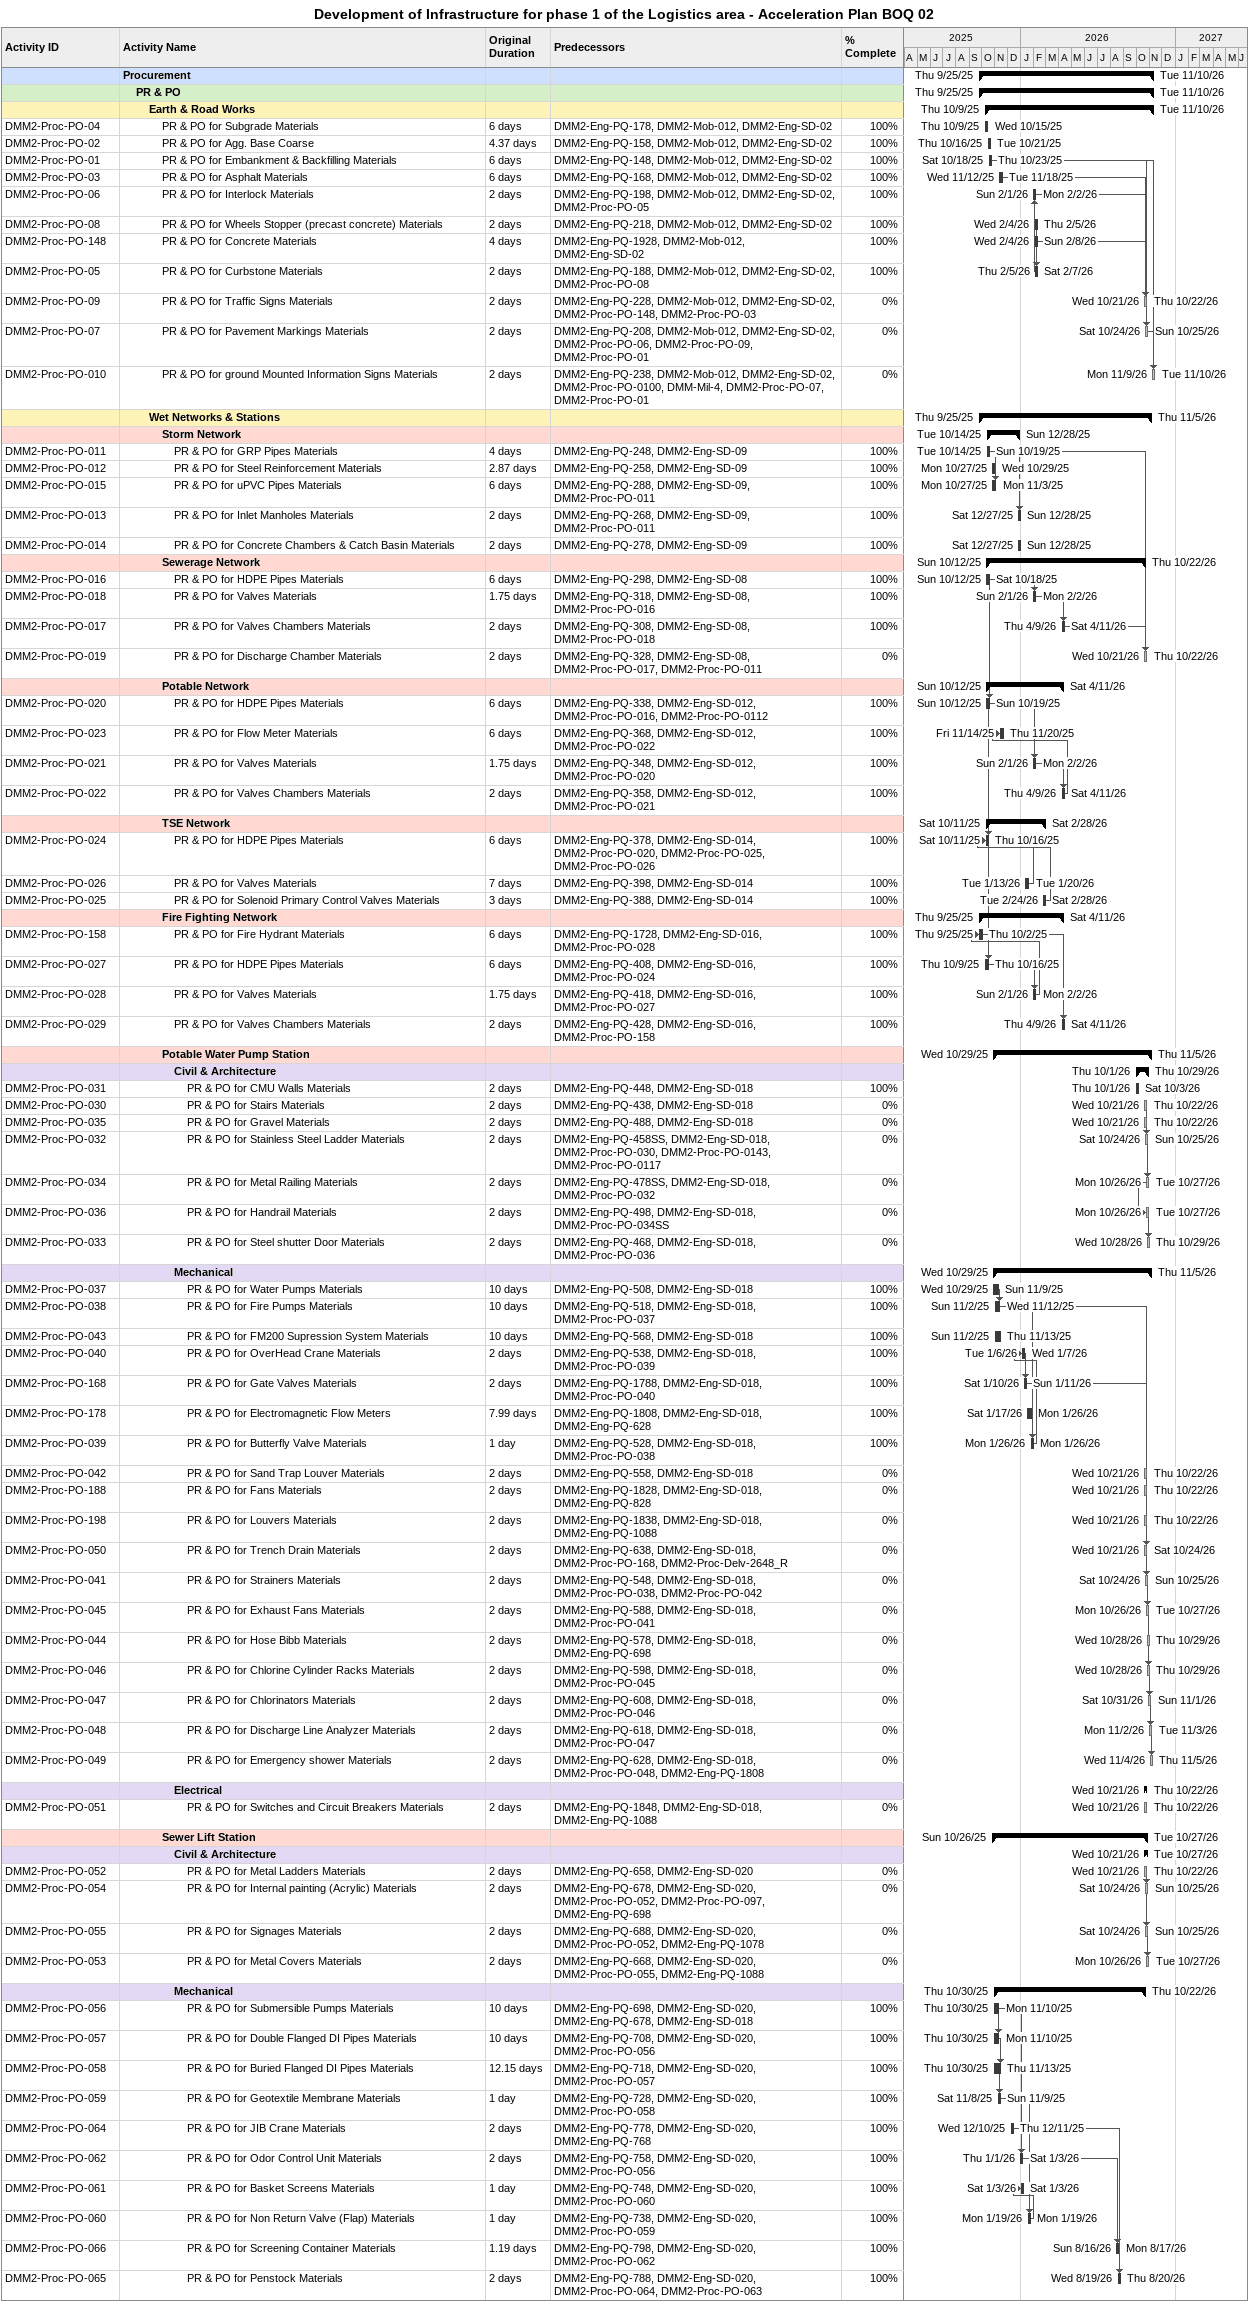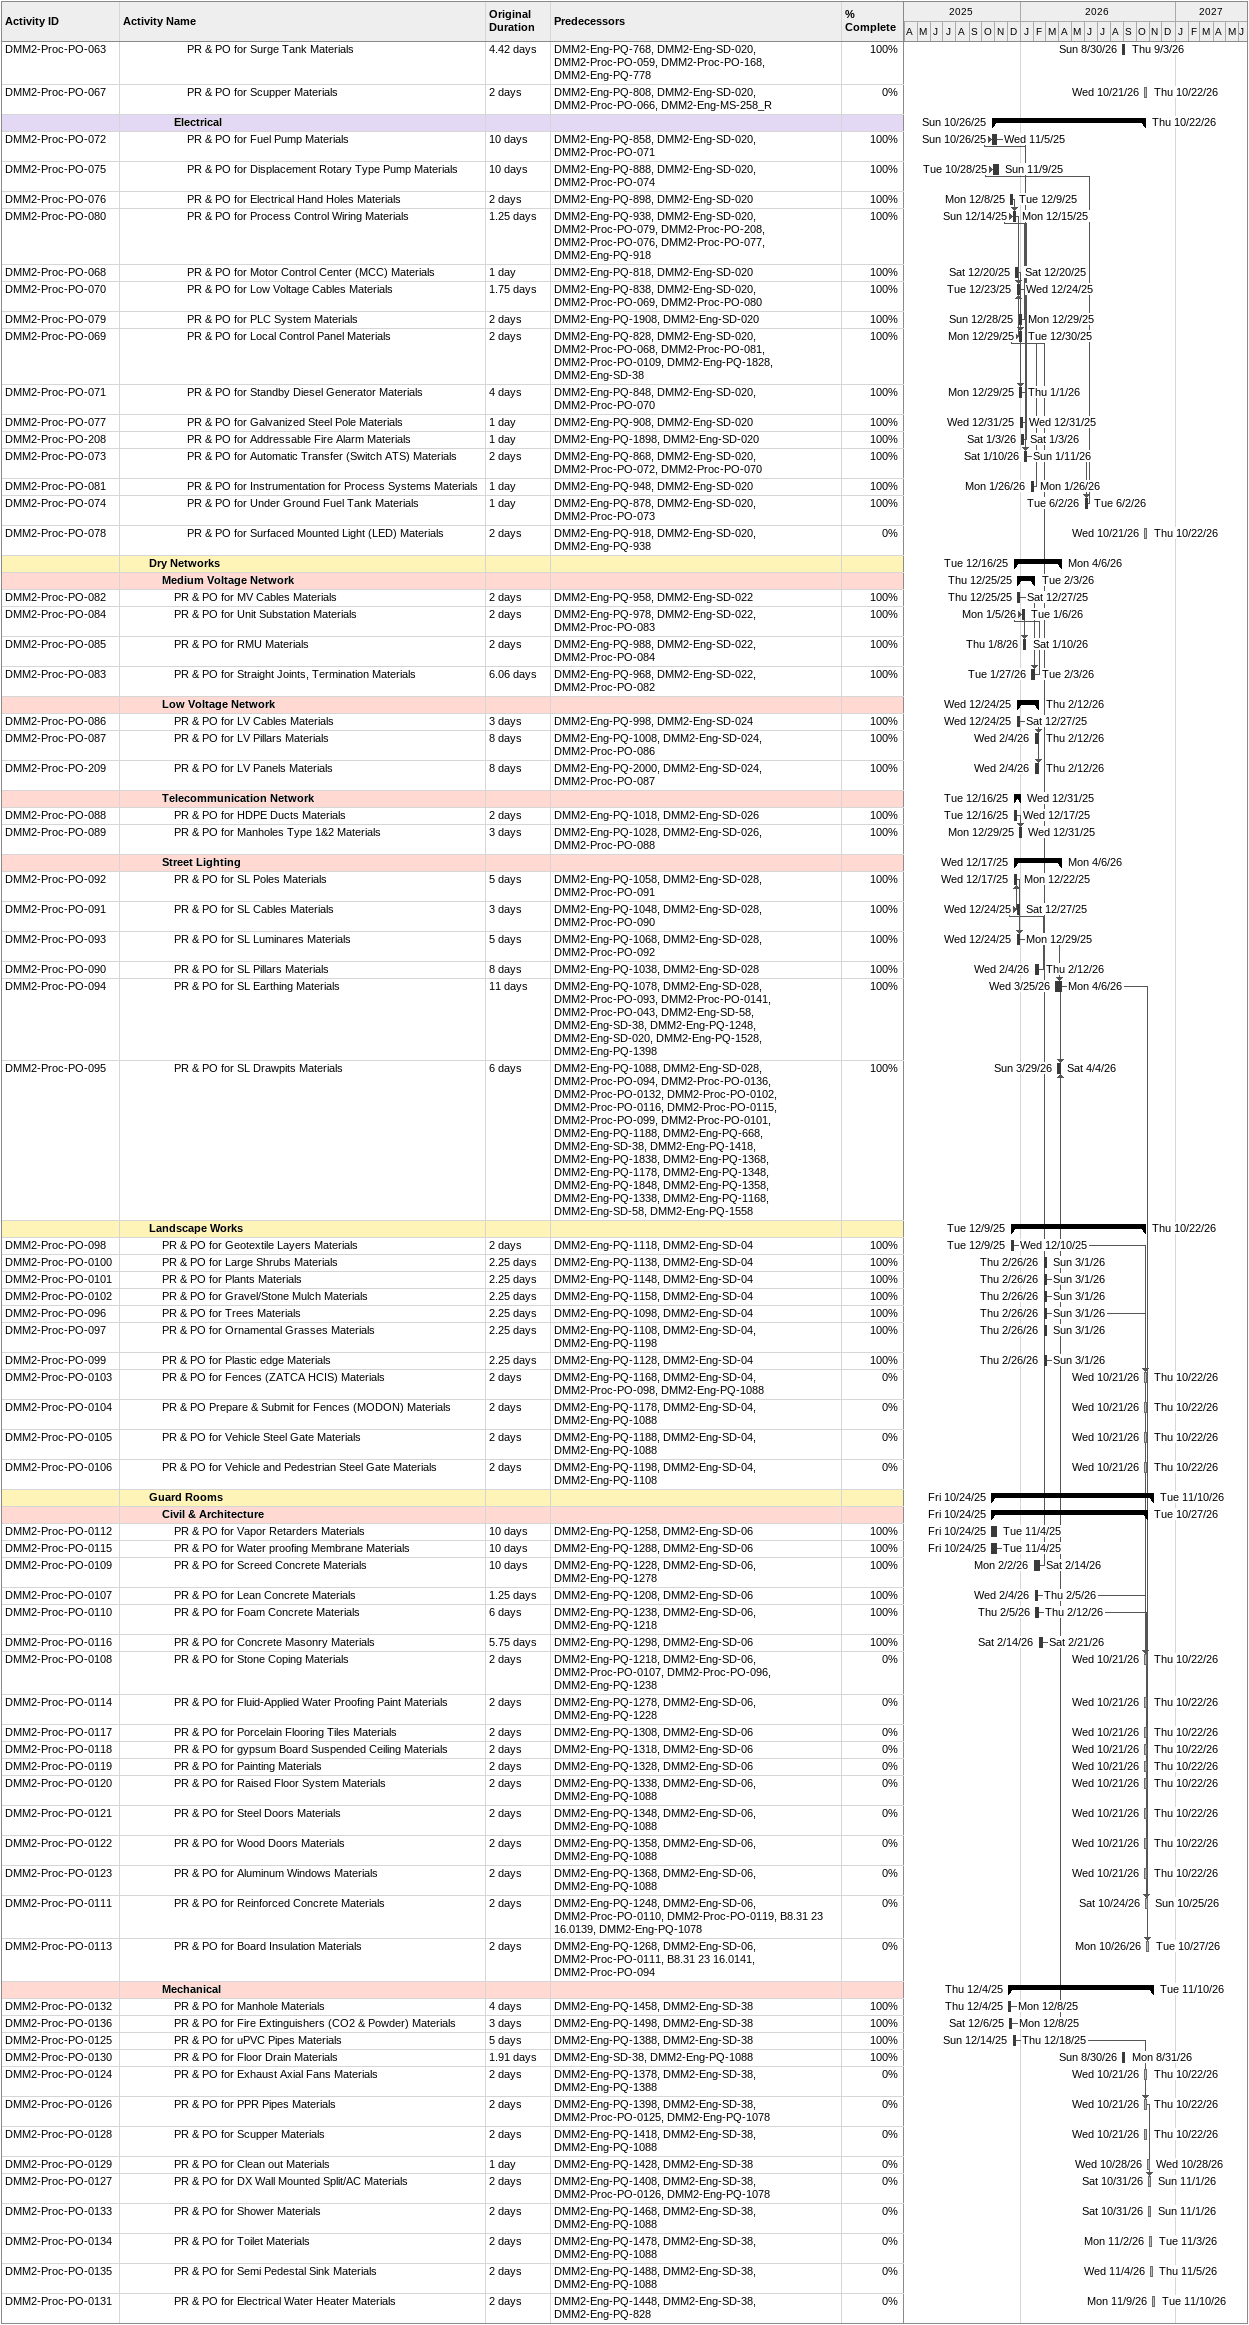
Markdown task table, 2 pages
Development of Infrastructure for phase 1 of the Logistics area - Acceleration Plan BOQ 02

| ID | Level | Task | Original duration | Start | Finish | Predecessors | % complete |
|---|---|---|---|---|---|---|---|
|  | 1 | **Procurement** |  | 2025-09-25 | 2026-11-10 |  |  |
|  | 2 | **PR & PO** |  | 2025-09-25 | 2026-11-10 |  |  |
|  | 3 | **Earth & Road Works** |  | 2025-10-09 | 2026-11-10 |  |  |
| DMM2-Proc-PO-04 | 4 | PR & PO for Subgrade Materials | 6d | 2025-10-09 | 2025-10-15 | DMM2-Eng-PQ-178, DMM2-Mob-012, DMM2-Eng-SD-02 | 100 |
| DMM2-Proc-PO-02 | 4 | PR & PO for Agg. Base Coarse | 4.37d | 2025-10-16 | 2025-10-21 | DMM2-Eng-PQ-158, DMM2-Mob-012, DMM2-Eng-SD-02 | 100 |
| DMM2-Proc-PO-01 | 4 | PR & PO for Embankment & Backfilling Materials | 6d | 2025-10-18 | 2025-10-23 | DMM2-Eng-PQ-148, DMM2-Mob-012, DMM2-Eng-SD-02 | 100 |
| DMM2-Proc-PO-03 | 4 | PR & PO for Asphalt Materials | 6d | 2025-11-12 | 2025-11-18 | DMM2-Eng-PQ-168, DMM2-Mob-012, DMM2-Eng-SD-02 | 100 |
| DMM2-Proc-PO-06 | 4 | PR & PO for Interlock Materials | 2d | 2026-02-01 | 2026-02-02 | DMM2-Eng-PQ-198, DMM2-Mob-012, DMM2-Eng-SD-02, DMM2-Proc-PO-05 | 100 |
| DMM2-Proc-PO-08 | 4 | PR & PO for Wheels Stopper (precast concrete) Materials | 2d | 2026-02-04 | 2026-02-05 | DMM2-Eng-PQ-218, DMM2-Mob-012, DMM2-Eng-SD-02 | 100 |
| DMM2-Proc-PO-148 | 4 | PR & PO for Concrete Materials | 4d | 2026-02-04 | 2026-02-08 | DMM2-Eng-PQ-1928, DMM2-Mob-012, DMM2-Eng-SD-02 | 100 |
| DMM2-Proc-PO-05 | 4 | PR & PO for Curbstone Materials | 2d | 2026-02-05 | 2026-02-07 | DMM2-Eng-PQ-188, DMM2-Mob-012, DMM2-Eng-SD-02, DMM2-Proc-PO-08 | 100 |
| DMM2-Proc-PO-09 | 4 | PR & PO for Traffic Signs Materials | 2d | 2026-10-21 | 2026-10-22 | DMM2-Eng-PQ-228, DMM2-Mob-012, DMM2-Eng-SD-02, DMM2-Proc-PO-148, DMM2-Proc-PO-03 | 0 |
| DMM2-Proc-PO-07 | 4 | PR & PO for Pavement Markings Materials | 2d | 2026-10-24 | 2026-10-25 | DMM2-Eng-PQ-208, DMM2-Mob-012, DMM2-Eng-SD-02, DMM2-Proc-PO-06, DMM2-Proc-PO-09, DMM2-Proc-PO-01 | 0 |
| DMM2-Proc-PO-010 | 4 | PR & PO for ground Mounted Information Signs Materials | 2d | 2026-11-09 | 2026-11-10 | DMM2-Eng-PQ-238, DMM2-Mob-012, DMM2-Eng-SD-02, DMM2-Proc-PO-0100, DMM-Mil-4, DMM2-Proc-PO-07, DMM2-Proc-PO-01 | 0 |
|  | 3 | **Wet Networks & Stations** |  | 2025-09-25 | 2026-11-05 |  |  |
|  | 4 | **Storm Network** |  | 2025-10-14 | 2025-12-28 |  |  |
| DMM2-Proc-PO-011 | 5 | PR & PO for GRP Pipes Materials | 4d | 2025-10-14 | 2025-10-19 | DMM2-Eng-PQ-248, DMM2-Eng-SD-09 | 100 |
| DMM2-Proc-PO-012 | 5 | PR & PO for Steel Reinforcement Materials | 2.87d | 2025-10-27 | 2025-10-29 | DMM2-Eng-PQ-258, DMM2-Eng-SD-09 | 100 |
| DMM2-Proc-PO-015 | 5 | PR & PO for uPVC Pipes Materials | 6d | 2025-10-27 | 2025-11-03 | DMM2-Eng-PQ-288, DMM2-Eng-SD-09, DMM2-Proc-PO-011 | 100 |
| DMM2-Proc-PO-013 | 5 | PR & PO for Inlet Manholes Materials | 2d | 2025-12-27 | 2025-12-28 | DMM2-Eng-PQ-268, DMM2-Eng-SD-09, DMM2-Proc-PO-011 | 100 |
| DMM2-Proc-PO-014 | 5 | PR & PO for Concrete Chambers & Catch Basin Materials | 2d | 2025-12-27 | 2025-12-28 | DMM2-Eng-PQ-278, DMM2-Eng-SD-09 | 100 |
|  | 4 | **Sewerage Network** |  | 2025-10-12 | 2026-10-22 |  |  |
| DMM2-Proc-PO-016 | 5 | PR & PO for HDPE Pipes Materials | 6d | 2025-10-12 | 2025-10-18 | DMM2-Eng-PQ-298, DMM2-Eng-SD-08 | 100 |
| DMM2-Proc-PO-018 | 5 | PR & PO for Valves Materials | 1.75d | 2026-02-01 | 2026-02-02 | DMM2-Eng-PQ-318, DMM2-Eng-SD-08, DMM2-Proc-PO-016 | 100 |
| DMM2-Proc-PO-017 | 5 | PR & PO for Valves Chambers Materials | 2d | 2026-04-09 | 2026-04-11 | DMM2-Eng-PQ-308, DMM2-Eng-SD-08, DMM2-Proc-PO-018 | 100 |
| DMM2-Proc-PO-019 | 5 | PR & PO for Discharge Chamber Materials | 2d | 2026-10-21 | 2026-10-22 | DMM2-Eng-PQ-328, DMM2-Eng-SD-08, DMM2-Proc-PO-017, DMM2-Proc-PO-011 | 0 |
|  | 4 | **Potable Network** |  | 2025-10-12 | 2026-04-11 |  |  |
| DMM2-Proc-PO-020 | 5 | PR & PO for HDPE Pipes Materials | 6d | 2025-10-12 | 2025-10-19 | DMM2-Eng-PQ-338, DMM2-Eng-SD-012, DMM2-Proc-PO-016, DMM2-Proc-PO-0112 | 100 |
| DMM2-Proc-PO-023 | 5 | PR & PO for Flow Meter Materials | 6d | 2025-11-14 | 2025-11-20 | DMM2-Eng-PQ-368, DMM2-Eng-SD-012, DMM2-Proc-PO-022 | 100 |
| DMM2-Proc-PO-021 | 5 | PR & PO for Valves Materials | 1.75d | 2026-02-01 | 2026-02-02 | DMM2-Eng-PQ-348, DMM2-Eng-SD-012, DMM2-Proc-PO-020 | 100 |
| DMM2-Proc-PO-022 | 5 | PR & PO for Valves Chambers Materials | 2d | 2026-04-09 | 2026-04-11 | DMM2-Eng-PQ-358, DMM2-Eng-SD-012, DMM2-Proc-PO-021 | 100 |
|  | 4 | **TSE Network** |  | 2025-10-11 | 2026-02-28 |  |  |
| DMM2-Proc-PO-024 | 5 | PR & PO for HDPE Pipes Materials | 6d | 2025-10-11 | 2025-10-16 | DMM2-Eng-PQ-378, DMM2-Eng-SD-014, DMM2-Proc-PO-020, DMM2-Proc-PO-025, DMM2-Proc-PO-026 | 100 |
| DMM2-Proc-PO-026 | 5 | PR & PO for Valves Materials | 7d | 2026-01-13 | 2026-01-20 | DMM2-Eng-PQ-398, DMM2-Eng-SD-014 | 100 |
| DMM2-Proc-PO-025 | 5 | PR & PO for Solenoid Primary Control Valves Materials | 3d | 2026-02-24 | 2026-02-28 | DMM2-Eng-PQ-388, DMM2-Eng-SD-014 | 100 |
|  | 4 | **Fire Fighting Network** |  | 2025-09-25 | 2026-04-11 |  |  |
| DMM2-Proc-PO-158 | 5 | PR & PO for Fire Hydrant Materials | 6d | 2025-09-25 | 2025-10-02 | DMM2-Eng-PQ-1728, DMM2-Eng-SD-016, DMM2-Proc-PO-028 | 100 |
| DMM2-Proc-PO-027 | 5 | PR & PO for HDPE Pipes Materials | 6d | 2025-10-09 | 2025-10-16 | DMM2-Eng-PQ-408, DMM2-Eng-SD-016, DMM2-Proc-PO-024 | 100 |
| DMM2-Proc-PO-028 | 5 | PR & PO for Valves Materials | 1.75d | 2026-02-01 | 2026-02-02 | DMM2-Eng-PQ-418, DMM2-Eng-SD-016, DMM2-Proc-PO-027 | 100 |
| DMM2-Proc-PO-029 | 5 | PR & PO for Valves Chambers Materials | 2d | 2026-04-09 | 2026-04-11 | DMM2-Eng-PQ-428, DMM2-Eng-SD-016, DMM2-Proc-PO-158 | 100 |
|  | 4 | **Potable Water Pump Station** |  | 2025-10-29 | 2026-11-05 |  |  |
|  | 5 | **Civil & Architecture** |  | 2026-10-01 | 2026-10-29 |  |  |
| DMM2-Proc-PO-031 | 6 | PR & PO for CMU Walls Materials | 2d | 2026-10-01 | 2026-10-03 | DMM2-Eng-PQ-448, DMM2-Eng-SD-018 | 100 |
| DMM2-Proc-PO-030 | 6 | PR & PO for Stairs Materials | 2d | 2026-10-21 | 2026-10-22 | DMM2-Eng-PQ-438, DMM2-Eng-SD-018 | 0 |
| DMM2-Proc-PO-035 | 6 | PR & PO for Gravel Materials | 2d | 2026-10-21 | 2026-10-22 | DMM2-Eng-PQ-488, DMM2-Eng-SD-018 | 0 |
| DMM2-Proc-PO-032 | 6 | PR & PO for Stainless Steel Ladder Materials | 2d | 2026-10-24 | 2026-10-25 | DMM2-Eng-PQ-458SS, DMM2-Eng-SD-018, DMM2-Proc-PO-030, DMM2-Proc-PO-0143, DMM2-Proc-PO-0117 | 0 |
| DMM2-Proc-PO-034 | 6 | PR & PO for Metal Railing Materials | 2d | 2026-10-26 | 2026-10-27 | DMM2-Eng-PQ-478SS, DMM2-Eng-SD-018, DMM2-Proc-PO-032 | 0 |
| DMM2-Proc-PO-036 | 6 | PR & PO for Handrail Materials | 2d | 2026-10-26 | 2026-10-27 | DMM2-Eng-PQ-498, DMM2-Eng-SD-018, DMM2-Proc-PO-034SS | 0 |
| DMM2-Proc-PO-033 | 6 | PR & PO for Steel shutter Door Materials | 2d | 2026-10-28 | 2026-10-29 | DMM2-Eng-PQ-468, DMM2-Eng-SD-018, DMM2-Proc-PO-036 | 0 |
|  | 5 | **Mechanical** |  | 2025-10-29 | 2026-11-05 |  |  |
| DMM2-Proc-PO-037 | 6 | PR & PO for Water Pumps Materials | 10d | 2025-10-29 | 2025-11-09 | DMM2-Eng-PQ-508, DMM2-Eng-SD-018 | 100 |
| DMM2-Proc-PO-038 | 6 | PR & PO for Fire Pumps Materials | 10d | 2025-11-02 | 2025-11-12 | DMM2-Eng-PQ-518, DMM2-Eng-SD-018, DMM2-Proc-PO-037 | 100 |
| DMM2-Proc-PO-043 | 6 | PR & PO for FM200 Supression System Materials | 10d | 2025-11-02 | 2025-11-13 | DMM2-Eng-PQ-568, DMM2-Eng-SD-018 | 100 |
| DMM2-Proc-PO-040 | 6 | PR & PO for OverHead Crane Materials | 2d | 2026-01-06 | 2026-01-07 | DMM2-Eng-PQ-538, DMM2-Eng-SD-018, DMM2-Proc-PO-039 | 100 |
| DMM2-Proc-PO-168 | 6 | PR & PO for Gate Valves Materials | 2d | 2026-01-10 | 2026-01-11 | DMM2-Eng-PQ-1788, DMM2-Eng-SD-018, DMM2-Proc-PO-040 | 100 |
| DMM2-Proc-PO-178 | 6 | PR & PO for Electromagnetic Flow Meters | 7.99d | 2026-01-17 | 2026-01-26 | DMM2-Eng-PQ-1808, DMM2-Eng-SD-018, DMM2-Eng-PQ-628 | 100 |
| DMM2-Proc-PO-039 | 6 | PR & PO for Butterfly Valve Materials | 1d | 2026-01-26 | 2026-01-26 | DMM2-Eng-PQ-528, DMM2-Eng-SD-018, DMM2-Proc-PO-038 | 100 |
| DMM2-Proc-PO-042 | 6 | PR & PO for Sand Trap Louver Materials | 2d | 2026-10-21 | 2026-10-22 | DMM2-Eng-PQ-558, DMM2-Eng-SD-018 | 0 |
| DMM2-Proc-PO-188 | 6 | PR & PO for Fans Materials | 2d | 2026-10-21 | 2026-10-22 | DMM2-Eng-PQ-1828, DMM2-Eng-SD-018, DMM2-Eng-PQ-828 | 0 |
| DMM2-Proc-PO-198 | 6 | PR & PO for Louvers Materials | 2d | 2026-10-21 | 2026-10-22 | DMM2-Eng-PQ-1838, DMM2-Eng-SD-018, DMM2-Eng-PQ-1088 | 0 |
| DMM2-Proc-PO-050 | 6 | PR & PO for Trench Drain Materials | 2d | 2026-10-21 | 2026-10-24 | DMM2-Eng-PQ-638, DMM2-Eng-SD-018, DMM2-Proc-PO-168, DMM2-Proc-Delv-2648_R | 0 |
| DMM2-Proc-PO-041 | 6 | PR & PO for Strainers Materials | 2d | 2026-10-24 | 2026-10-25 | DMM2-Eng-PQ-548, DMM2-Eng-SD-018, DMM2-Proc-PO-038, DMM2-Proc-PO-042 | 0 |
| DMM2-Proc-PO-045 | 6 | PR & PO for Exhaust Fans Materials | 2d | 2026-10-26 | 2026-10-27 | DMM2-Eng-PQ-588, DMM2-Eng-SD-018, DMM2-Proc-PO-041 | 0 |
| DMM2-Proc-PO-044 | 6 | PR & PO for Hose Bibb Materials | 2d | 2026-10-28 | 2026-10-29 | DMM2-Eng-PQ-578, DMM2-Eng-SD-018, DMM2-Eng-PQ-698 | 0 |
| DMM2-Proc-PO-046 | 6 | PR & PO for Chlorine Cylinder Racks Materials | 2d | 2026-10-28 | 2026-10-29 | DMM2-Eng-PQ-598, DMM2-Eng-SD-018, DMM2-Proc-PO-045 | 0 |
| DMM2-Proc-PO-047 | 6 | PR & PO for Chlorinators Materials | 2d | 2026-10-31 | 2026-11-01 | DMM2-Eng-PQ-608, DMM2-Eng-SD-018, DMM2-Proc-PO-046 | 0 |
| DMM2-Proc-PO-048 | 6 | PR & PO for Discharge Line Analyzer Materials | 2d | 2026-11-02 | 2026-11-03 | DMM2-Eng-PQ-618, DMM2-Eng-SD-018, DMM2-Proc-PO-047 | 0 |
| DMM2-Proc-PO-049 | 6 | PR & PO for Emergency shower Materials | 2d | 2026-11-04 | 2026-11-05 | DMM2-Eng-PQ-628, DMM2-Eng-SD-018, DMM2-Proc-PO-048, DMM2-Eng-PQ-1808 | 0 |
|  | 5 | **Electrical** |  | 2026-10-21 | 2026-10-22 |  |  |
| DMM2-Proc-PO-051 | 6 | PR & PO for Switches and Circuit Breakers Materials | 2d | 2026-10-21 | 2026-10-22 | DMM2-Eng-PQ-1848, DMM2-Eng-SD-018, DMM2-Eng-PQ-1088 | 0 |
|  | 4 | **Sewer Lift Station** |  | 2025-10-26 | 2026-10-27 |  |  |
|  | 5 | **Civil & Architecture** |  | 2026-10-21 | 2026-10-27 |  |  |
| DMM2-Proc-PO-052 | 6 | PR & PO for Metal Ladders Materials | 2d | 2026-10-21 | 2026-10-22 | DMM2-Eng-PQ-658, DMM2-Eng-SD-020 | 0 |
| DMM2-Proc-PO-054 | 6 | PR & PO for Internal painting (Acrylic) Materials | 2d | 2026-10-24 | 2026-10-25 | DMM2-Eng-PQ-678, DMM2-Eng-SD-020, DMM2-Proc-PO-052, DMM2-Proc-PO-097, DMM2-Eng-PQ-698 | 0 |
| DMM2-Proc-PO-055 | 6 | PR & PO for Signages Materials | 2d | 2026-10-24 | 2026-10-25 | DMM2-Eng-PQ-688, DMM2-Eng-SD-020, DMM2-Proc-PO-052, DMM2-Eng-PQ-1078 | 0 |
| DMM2-Proc-PO-053 | 6 | PR & PO for Metal Covers Materials | 2d | 2026-10-26 | 2026-10-27 | DMM2-Eng-PQ-668, DMM2-Eng-SD-020, DMM2-Proc-PO-055, DMM2-Eng-PQ-1088 | 0 |
|  | 5 | **Mechanical** |  | 2025-10-30 | 2026-10-22 |  |  |
| DMM2-Proc-PO-056 | 6 | PR & PO for Submersible Pumps Materials | 10d | 2025-10-30 | 2025-11-10 | DMM2-Eng-PQ-698, DMM2-Eng-SD-020, DMM2-Eng-PQ-678, DMM2-Eng-SD-018 | 100 |
| DMM2-Proc-PO-057 | 6 | PR & PO for Double Flanged DI Pipes Materials | 10d | 2025-10-30 | 2025-11-10 | DMM2-Eng-PQ-708, DMM2-Eng-SD-020, DMM2-Proc-PO-056 | 100 |
| DMM2-Proc-PO-058 | 6 | PR & PO for Buried Flanged DI Pipes Materials | 12.15d | 2025-10-30 | 2025-11-13 | DMM2-Eng-PQ-718, DMM2-Eng-SD-020, DMM2-Proc-PO-057 | 100 |
| DMM2-Proc-PO-059 | 6 | PR & PO for Geotextile Membrane Materials | 1d | 2025-11-08 | 2025-11-09 | DMM2-Eng-PQ-728, DMM2-Eng-SD-020, DMM2-Proc-PO-058 | 100 |
| DMM2-Proc-PO-064 | 6 | PR & PO for JIB Crane Materials | 2d | 2025-12-10 | 2025-12-11 | DMM2-Eng-PQ-778, DMM2-Eng-SD-020, DMM2-Eng-PQ-768 | 100 |
| DMM2-Proc-PO-062 | 6 | PR & PO for Odor Control Unit Materials | 2d | 2026-01-01 | 2026-01-03 | DMM2-Eng-PQ-758, DMM2-Eng-SD-020, DMM2-Proc-PO-056 | 100 |
| DMM2-Proc-PO-061 | 6 | PR & PO for Basket Screens Materials | 1d | 2026-01-03 | 2026-01-03 | DMM2-Eng-PQ-748, DMM2-Eng-SD-020, DMM2-Proc-PO-060 | 100 |
| DMM2-Proc-PO-060 | 6 | PR & PO for Non Return Valve (Flap) Materials | 1d | 2026-01-19 | 2026-01-19 | DMM2-Eng-PQ-738, DMM2-Eng-SD-020, DMM2-Proc-PO-059 | 100 |
| DMM2-Proc-PO-066 | 6 | PR & PO for Screening Container Materials | 1.19d | 2026-08-16 | 2026-08-17 | DMM2-Eng-PQ-798, DMM2-Eng-SD-020, DMM2-Proc-PO-062 | 100 |
| DMM2-Proc-PO-065 | 6 | PR & PO for Penstock Materials | 2d | 2026-08-19 | 2026-08-20 | DMM2-Eng-PQ-788, DMM2-Eng-SD-020, DMM2-Proc-PO-064, DMM2-Proc-PO-063 | 100 |
| DMM2-Proc-PO-063 | 6 | PR & PO for Surge Tank Materials | 4.42d | 2026-08-30 | 2026-09-03 | DMM2-Eng-PQ-768, DMM2-Eng-SD-020, DMM2-Proc-PO-059, DMM2-Proc-PO-168, DMM2-Eng-PQ-778 | 100 |
| DMM2-Proc-PO-067 | 6 | PR & PO for Scupper Materials | 2d | 2026-10-21 | 2026-10-22 | DMM2-Eng-PQ-808, DMM2-Eng-SD-020, DMM2-Proc-PO-066, DMM2-Eng-MS-258_R | 0 |
|  | 5 | **Electrical** |  | 2025-10-26 | 2026-10-22 |  |  |
| DMM2-Proc-PO-072 | 6 | PR & PO for Fuel Pump Materials | 10d | 2025-10-26 | 2025-11-05 | DMM2-Eng-PQ-858, DMM2-Eng-SD-020, DMM2-Proc-PO-071 | 100 |
| DMM2-Proc-PO-075 | 6 | PR & PO for Displacement Rotary Type Pump Materials | 10d | 2025-10-28 | 2025-11-09 | DMM2-Eng-PQ-888, DMM2-Eng-SD-020, DMM2-Proc-PO-074 | 100 |
| DMM2-Proc-PO-076 | 6 | PR & PO for Electrical Hand Holes Materials | 2d | 2025-12-08 | 2025-12-09 | DMM2-Eng-PQ-898, DMM2-Eng-SD-020 | 100 |
| DMM2-Proc-PO-080 | 6 | PR & PO for Process Control Wiring Materials | 1.25d | 2025-12-14 | 2025-12-15 | DMM2-Eng-PQ-938, DMM2-Eng-SD-020, DMM2-Proc-PO-079, DMM2-Proc-PO-208, DMM2-Proc-PO-076, DMM2-Proc-PO-077, DMM2-Eng-PQ-918 | 100 |
| DMM2-Proc-PO-068 | 6 | PR & PO for Motor Control Center (MCC) Materials | 1d | 2025-12-20 | 2025-12-20 | DMM2-Eng-PQ-818, DMM2-Eng-SD-020 | 100 |
| DMM2-Proc-PO-070 | 6 | PR & PO for Low Voltage Cables Materials | 1.75d | 2025-12-23 | 2025-12-24 | DMM2-Eng-PQ-838, DMM2-Eng-SD-020, DMM2-Proc-PO-069, DMM2-Proc-PO-080 | 100 |
| DMM2-Proc-PO-079 | 6 | PR & PO for PLC System Materials | 2d | 2025-12-28 | 2025-12-29 | DMM2-Eng-PQ-1908, DMM2-Eng-SD-020 | 100 |
| DMM2-Proc-PO-069 | 6 | PR & PO for Local Control Panel Materials | 2d | 2025-12-29 | 2025-12-30 | DMM2-Eng-PQ-828, DMM2-Eng-SD-020, DMM2-Proc-PO-068, DMM2-Proc-PO-081, DMM2-Proc-PO-0109, DMM2-Eng-PQ-1828, DMM2-Eng-SD-38 | 100 |
| DMM2-Proc-PO-071 | 6 | PR & PO for Standby Diesel Generator Materials | 4d | 2025-12-29 | 2026-01-01 | DMM2-Eng-PQ-848, DMM2-Eng-SD-020, DMM2-Proc-PO-070 | 100 |
| DMM2-Proc-PO-077 | 6 | PR & PO for Galvanized Steel Pole Materials | 1d | 2025-12-31 | 2025-12-31 | DMM2-Eng-PQ-908, DMM2-Eng-SD-020 | 100 |
| DMM2-Proc-PO-208 | 6 | PR & PO for Addressable Fire Alarm Materials | 1d | 2026-01-03 | 2026-01-03 | DMM2-Eng-PQ-1898, DMM2-Eng-SD-020 | 100 |
| DMM2-Proc-PO-073 | 6 | PR & PO for Automatic Transfer (Switch ATS) Materials | 2d | 2026-01-10 | 2026-01-11 | DMM2-Eng-PQ-868, DMM2-Eng-SD-020, DMM2-Proc-PO-072, DMM2-Proc-PO-070 | 100 |
| DMM2-Proc-PO-081 | 6 | PR & PO for Instrumentation for Process Systems Materials | 1d | 2026-01-26 | 2026-01-26 | DMM2-Eng-PQ-948, DMM2-Eng-SD-020 | 100 |
| DMM2-Proc-PO-074 | 6 | PR & PO for Under Ground Fuel Tank Materials | 1d | 2026-06-02 | 2026-06-02 | DMM2-Eng-PQ-878, DMM2-Eng-SD-020, DMM2-Proc-PO-073 | 100 |
| DMM2-Proc-PO-078 | 6 | PR & PO for Surfaced Mounted Light (LED) Materials | 2d | 2026-10-21 | 2026-10-22 | DMM2-Eng-PQ-918, DMM2-Eng-SD-020, DMM2-Eng-PQ-938 | 0 |
|  | 3 | **Dry Networks** |  | 2025-12-16 | 2026-04-06 |  |  |
|  | 4 | **Medium Voltage Network** |  | 2025-12-25 | 2026-02-03 |  |  |
| DMM2-Proc-PO-082 | 5 | PR & PO for MV Cables Materials | 2d | 2025-12-25 | 2025-12-27 | DMM2-Eng-PQ-958, DMM2-Eng-SD-022 | 100 |
| DMM2-Proc-PO-084 | 5 | PR & PO for Unit Substation Materials | 2d | 2026-01-05 | 2026-01-06 | DMM2-Eng-PQ-978, DMM2-Eng-SD-022, DMM2-Proc-PO-083 | 100 |
| DMM2-Proc-PO-085 | 5 | PR & PO for RMU Materials | 2d | 2026-01-08 | 2026-01-10 | DMM2-Eng-PQ-988, DMM2-Eng-SD-022, DMM2-Proc-PO-084 | 100 |
| DMM2-Proc-PO-083 | 5 | PR & PO for Straight Joints, Termination Materials | 6.06d | 2026-01-27 | 2026-02-03 | DMM2-Eng-PQ-968, DMM2-Eng-SD-022, DMM2-Proc-PO-082 | 100 |
|  | 4 | **Low Voltage Network** |  | 2025-12-24 | 2026-02-12 |  |  |
| DMM2-Proc-PO-086 | 5 | PR & PO for LV Cables Materials | 3d | 2025-12-24 | 2025-12-27 | DMM2-Eng-PQ-998, DMM2-Eng-SD-024 | 100 |
| DMM2-Proc-PO-087 | 5 | PR & PO for LV Pillars Materials | 8d | 2026-02-04 | 2026-02-12 | DMM2-Eng-PQ-1008, DMM2-Eng-SD-024, DMM2-Proc-PO-086 | 100 |
| DMM2-Proc-PO-209 | 5 | PR & PO for LV Panels Materials | 8d | 2026-02-04 | 2026-02-12 | DMM2-Eng-PQ-2000, DMM2-Eng-SD-024, DMM2-Proc-PO-087 | 100 |
|  | 4 | **Telecommunication Network** |  | 2025-12-16 | 2025-12-31 |  |  |
| DMM2-Proc-PO-088 | 5 | PR & PO for HDPE Ducts Materials | 2d | 2025-12-16 | 2025-12-17 | DMM2-Eng-PQ-1018, DMM2-Eng-SD-026 | 100 |
| DMM2-Proc-PO-089 | 5 | PR & PO for Manholes Type 1&2 Materials | 3d | 2025-12-29 | 2025-12-31 | DMM2-Eng-PQ-1028, DMM2-Eng-SD-026, DMM2-Proc-PO-088 | 100 |
|  | 4 | **Street Lighting** |  | 2025-12-17 | 2026-04-06 |  |  |
| DMM2-Proc-PO-092 | 5 | PR & PO for SL Poles Materials | 5d | 2025-12-17 | 2025-12-22 | DMM2-Eng-PQ-1058, DMM2-Eng-SD-028, DMM2-Proc-PO-091 | 100 |
| DMM2-Proc-PO-091 | 5 | PR & PO for SL Cables Materials | 3d | 2025-12-24 | 2025-12-27 | DMM2-Eng-PQ-1048, DMM2-Eng-SD-028, DMM2-Proc-PO-090 | 100 |
| DMM2-Proc-PO-093 | 5 | PR & PO for SL Luminares Materials | 5d | 2025-12-24 | 2025-12-29 | DMM2-Eng-PQ-1068, DMM2-Eng-SD-028, DMM2-Proc-PO-092 | 100 |
| DMM2-Proc-PO-090 | 5 | PR & PO for SL Pillars Materials | 8d | 2026-02-04 | 2026-02-12 | DMM2-Eng-PQ-1038, DMM2-Eng-SD-028 | 100 |
| DMM2-Proc-PO-094 | 5 | PR & PO for SL Earthing Materials | 11d | 2026-03-25 | 2026-04-06 | DMM2-Eng-PQ-1078, DMM2-Eng-SD-028, DMM2-Proc-PO-093, DMM2-Proc-PO-0141, DMM2-Proc-PO-043, DMM2-Eng-SD-58, DMM2-Eng-SD-38, DMM2-Eng-PQ-1248, DMM2-Eng-SD-020, DMM2-Eng-PQ-1528, DMM2-Eng-PQ-1398 | 100 |
| DMM2-Proc-PO-095 | 5 | PR & PO for SL Drawpits Materials | 6d | 2026-03-29 | 2026-04-04 | DMM2-Eng-PQ-1088, DMM2-Eng-SD-028, DMM2-Proc-PO-094, DMM2-Proc-PO-0136, DMM2-Proc-PO-0132, DMM2-Proc-PO-0102, DMM2-Proc-PO-0116, DMM2-Proc-PO-0115, DMM2-Proc-PO-099, DMM2-Proc-PO-0101, DMM2-Eng-PQ-1188, DMM2-Eng-PQ-668, DMM2-Eng-SD-38, DMM2-Eng-PQ-1418, DMM2-Eng-PQ-1838, DMM2-Eng-PQ-1368, DMM2-Eng-PQ-1178, DMM2-Eng-PQ-1348, DMM2-Eng-PQ-1848, DMM2-Eng-PQ-1358, DMM2-Eng-PQ-1338, DMM2-Eng-PQ-1168, DMM2-Eng-SD-58, DMM2-Eng-PQ-1558 | 100 |
|  | 3 | **Landscape Works** |  | 2025-12-09 | 2026-10-22 |  |  |
| DMM2-Proc-PO-098 | 4 | PR & PO for Geotextile Layers Materials | 2d | 2025-12-09 | 2025-12-10 | DMM2-Eng-PQ-1118, DMM2-Eng-SD-04 | 100 |
| DMM2-Proc-PO-0100 | 4 | PR & PO for Large Shrubs Materials | 2.25d | 2026-02-26 | 2026-03-01 | DMM2-Eng-PQ-1138, DMM2-Eng-SD-04 | 100 |
| DMM2-Proc-PO-0101 | 4 | PR & PO for Plants Materials | 2.25d | 2026-02-26 | 2026-03-01 | DMM2-Eng-PQ-1148, DMM2-Eng-SD-04 | 100 |
| DMM2-Proc-PO-0102 | 4 | PR & PO for Gravel/Stone Mulch Materials | 2.25d | 2026-02-26 | 2026-03-01 | DMM2-Eng-PQ-1158, DMM2-Eng-SD-04 | 100 |
| DMM2-Proc-PO-096 | 4 | PR & PO for Trees Materials | 2.25d | 2026-02-26 | 2026-03-01 | DMM2-Eng-PQ-1098, DMM2-Eng-SD-04 | 100 |
| DMM2-Proc-PO-097 | 4 | PR & PO for Ornamental Grasses Materials | 2.25d | 2026-02-26 | 2026-03-01 | DMM2-Eng-PQ-1108, DMM2-Eng-SD-04, DMM2-Eng-PQ-1198 | 100 |
| DMM2-Proc-PO-099 | 4 | PR & PO for Plastic edge Materials | 2.25d | 2026-02-26 | 2026-03-01 | DMM2-Eng-PQ-1128, DMM2-Eng-SD-04 | 100 |
| DMM2-Proc-PO-0103 | 4 | PR & PO for Fences (ZATCA HCIS) Materials | 2d | 2026-10-21 | 2026-10-22 | DMM2-Eng-PQ-1168, DMM2-Eng-SD-04, DMM2-Proc-PO-098, DMM2-Eng-PQ-1088 | 0 |
| DMM2-Proc-PO-0104 | 4 | PR & PO Prepare & Submit for Fences (MODON) Materials | 2d | 2026-10-21 | 2026-10-22 | DMM2-Eng-PQ-1178, DMM2-Eng-SD-04, DMM2-Eng-PQ-1088 | 0 |
| DMM2-Proc-PO-0105 | 4 | PR & PO for Vehicle Steel Gate Materials | 2d | 2026-10-21 | 2026-10-22 | DMM2-Eng-PQ-1188, DMM2-Eng-SD-04, DMM2-Eng-PQ-1088 | 0 |
| DMM2-Proc-PO-0106 | 4 | PR & PO for Vehicle and Pedestrian Steel Gate Materials | 2d | 2026-10-21 | 2026-10-22 | DMM2-Eng-PQ-1198, DMM2-Eng-SD-04, DMM2-Eng-PQ-1108 | 0 |
|  | 3 | **Guard Rooms** |  | 2025-10-24 | 2026-11-10 |  |  |
|  | 4 | **Civil & Architecture** |  | 2025-10-24 | 2026-10-27 |  |  |
| DMM2-Proc-PO-0112 | 5 | PR & PO for Vapor Retarders Materials | 10d | 2025-10-24 | 2025-11-04 | DMM2-Eng-PQ-1258, DMM2-Eng-SD-06 | 100 |
| DMM2-Proc-PO-0115 | 5 | PR & PO for Water proofing Membrane Materials | 10d | 2025-10-24 | 2025-11-04 | DMM2-Eng-PQ-1288, DMM2-Eng-SD-06 | 100 |
| DMM2-Proc-PO-0109 | 5 | PR & PO for Screed Concrete Materials | 10d | 2026-02-02 | 2026-02-14 | DMM2-Eng-PQ-1228, DMM2-Eng-SD-06, DMM2-Eng-PQ-1278 | 100 |
| DMM2-Proc-PO-0107 | 5 | PR & PO for Lean Concrete Materials | 1.25d | 2026-02-04 | 2026-02-05 | DMM2-Eng-PQ-1208, DMM2-Eng-SD-06 | 100 |
| DMM2-Proc-PO-0110 | 5 | PR & PO for Foam Concrete Materials | 6d | 2026-02-05 | 2026-02-12 | DMM2-Eng-PQ-1238, DMM2-Eng-SD-06, DMM2-Eng-PQ-1218 | 100 |
| DMM2-Proc-PO-0116 | 5 | PR & PO for Concrete Masonry Materials | 5.75d | 2026-02-14 | 2026-02-21 | DMM2-Eng-PQ-1298, DMM2-Eng-SD-06 | 100 |
| DMM2-Proc-PO-0108 | 5 | PR & PO for Stone Coping Materials | 2d | 2026-10-21 | 2026-10-22 | DMM2-Eng-PQ-1218, DMM2-Eng-SD-06, DMM2-Proc-PO-0107, DMM2-Proc-PO-096, DMM2-Eng-PQ-1238 | 0 |
| DMM2-Proc-PO-0114 | 5 | PR & PO for Fluid-Applied Water Proofing Paint Materials | 2d | 2026-10-21 | 2026-10-22 | DMM2-Eng-PQ-1278, DMM2-Eng-SD-06, DMM2-Eng-PQ-1228 | 0 |
| DMM2-Proc-PO-0117 | 5 | PR & PO for Porcelain Flooring Tiles Materials | 2d | 2026-10-21 | 2026-10-22 | DMM2-Eng-PQ-1308, DMM2-Eng-SD-06 | 0 |
| DMM2-Proc-PO-0118 | 5 | PR & PO for gypsum Board Suspended Ceiling Materials | 2d | 2026-10-21 | 2026-10-22 | DMM2-Eng-PQ-1318, DMM2-Eng-SD-06 | 0 |
| DMM2-Proc-PO-0119 | 5 | PR & PO for Painting Materials | 2d | 2026-10-21 | 2026-10-22 | DMM2-Eng-PQ-1328, DMM2-Eng-SD-06 | 0 |
| DMM2-Proc-PO-0120 | 5 | PR & PO for Raised Floor System Materials | 2d | 2026-10-21 | 2026-10-22 | DMM2-Eng-PQ-1338, DMM2-Eng-SD-06, DMM2-Eng-PQ-1088 | 0 |
| DMM2-Proc-PO-0121 | 5 | PR & PO for Steel Doors Materials | 2d | 2026-10-21 | 2026-10-22 | DMM2-Eng-PQ-1348, DMM2-Eng-SD-06, DMM2-Eng-PQ-1088 | 0 |
| DMM2-Proc-PO-0122 | 5 | PR & PO for Wood Doors Materials | 2d | 2026-10-21 | 2026-10-22 | DMM2-Eng-PQ-1358, DMM2-Eng-SD-06, DMM2-Eng-PQ-1088 | 0 |
| DMM2-Proc-PO-0123 | 5 | PR & PO for Aluminum Windows Materials | 2d | 2026-10-21 | 2026-10-22 | DMM2-Eng-PQ-1368, DMM2-Eng-SD-06, DMM2-Eng-PQ-1088 | 0 |
| DMM2-Proc-PO-0111 | 5 | PR & PO for Reinforced Concrete Materials | 2d | 2026-10-24 | 2026-10-25 | DMM2-Eng-PQ-1248, DMM2-Eng-SD-06, DMM2-Proc-PO-0110, DMM2-Proc-PO-0119, B8.31 23 16.0139, DMM2-Eng-PQ-1078 | 0 |
| DMM2-Proc-PO-0113 | 5 | PR & PO for Board Insulation Materials | 2d | 2026-10-26 | 2026-10-27 | DMM2-Eng-PQ-1268, DMM2-Eng-SD-06, DMM2-Proc-PO-0111, B8.31 23 16.0141, DMM2-Proc-PO-094 | 0 |
|  | 4 | **Mechanical** |  | 2025-12-04 | 2026-11-10 |  |  |
| DMM2-Proc-PO-0132 | 5 | PR & PO for Manhole Materials | 4d | 2025-12-04 | 2025-12-08 | DMM2-Eng-PQ-1458, DMM2-Eng-SD-38 | 100 |
| DMM2-Proc-PO-0136 | 5 | PR & PO for Fire Extinguishers (CO2 & Powder) Materials | 3d | 2025-12-06 | 2025-12-08 | DMM2-Eng-PQ-1498, DMM2-Eng-SD-38 | 100 |
| DMM2-Proc-PO-0125 | 5 | PR & PO for uPVC Pipes Materials | 5d | 2025-12-14 | 2025-12-18 | DMM2-Eng-PQ-1388, DMM2-Eng-SD-38 | 100 |
| DMM2-Proc-PO-0130 | 5 | PR & PO for Floor Drain Materials | 1.91d | 2026-08-30 | 2026-08-31 | DMM2-Eng-SD-38, DMM2-Eng-PQ-1088 | 100 |
| DMM2-Proc-PO-0124 | 5 | PR & PO for Exhaust Axial Fans Materials | 2d | 2026-10-21 | 2026-10-22 | DMM2-Eng-PQ-1378, DMM2-Eng-SD-38, DMM2-Eng-PQ-1388 | 0 |
| DMM2-Proc-PO-0126 | 5 | PR & PO for PPR Pipes Materials | 2d | 2026-10-21 | 2026-10-22 | DMM2-Eng-PQ-1398, DMM2-Eng-SD-38, DMM2-Proc-PO-0125, DMM2-Eng-PQ-1078 | 0 |
| DMM2-Proc-PO-0128 | 5 | PR & PO for Scupper Materials | 2d | 2026-10-21 | 2026-10-22 | DMM2-Eng-PQ-1418, DMM2-Eng-SD-38, DMM2-Eng-PQ-1088 | 0 |
| DMM2-Proc-PO-0129 | 5 | PR & PO for Clean out Materials | 1d | 2026-10-28 | 2026-10-28 | DMM2-Eng-PQ-1428, DMM2-Eng-SD-38 | 0 |
| DMM2-Proc-PO-0127 | 5 | PR & PO for DX Wall Mounted Split/AC Materials | 2d | 2026-10-31 | 2026-11-01 | DMM2-Eng-PQ-1408, DMM2-Eng-SD-38, DMM2-Proc-PO-0126, DMM2-Eng-PQ-1078 | 0 |
| DMM2-Proc-PO-0133 | 5 | PR & PO for Shower Materials | 2d | 2026-10-31 | 2026-11-01 | DMM2-Eng-PQ-1468, DMM2-Eng-SD-38, DMM2-Eng-PQ-1088 | 0 |
| DMM2-Proc-PO-0134 | 5 | PR & PO for Toilet Materials | 2d | 2026-11-02 | 2026-11-03 | DMM2-Eng-PQ-1478, DMM2-Eng-SD-38, DMM2-Eng-PQ-1088 | 0 |
| DMM2-Proc-PO-0135 | 5 | PR & PO for Semi Pedestal Sink Materials | 2d | 2026-11-04 | 2026-11-05 | DMM2-Eng-PQ-1488, DMM2-Eng-SD-38, DMM2-Eng-PQ-1088 | 0 |
| DMM2-Proc-PO-0131 | 5 | PR & PO for Electrical Water Heater Materials | 2d | 2026-11-09 | 2026-11-10 | DMM2-Eng-PQ-1448, DMM2-Eng-SD-38, DMM2-Eng-PQ-828 | 0 |
